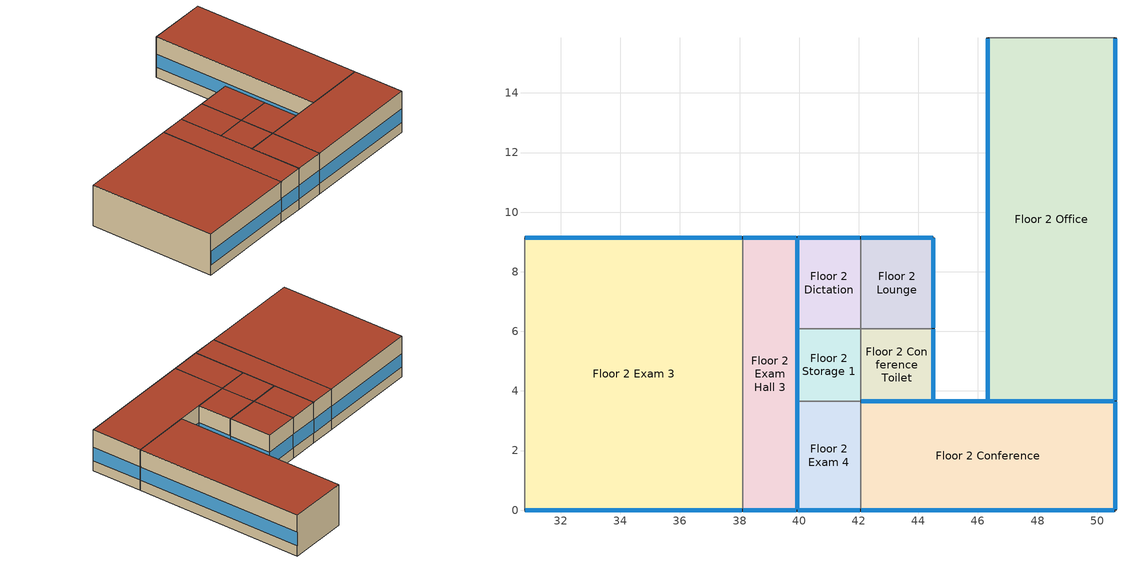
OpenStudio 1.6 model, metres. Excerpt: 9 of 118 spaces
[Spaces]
Floor 2 Lounge
 floor outside: 44.5,9.14 44.5,6.1 42.06,6.1 42.06,9.14 z3.05
 wall outside: 44.5,6.1 44.5,9.14 42.06,9.14 z3.05:6.1
 wall to Floor 2 Conference Toilet: 42.06,6.1 44.5,6.1 z3.05:6.1
 wall to Floor 2 Dictation: 42.06,9.14 42.06,6.1 z3.05:6.1
 window: 44.48,9.14 42.09,9.14 z3.81:4.82; 44.5,6.12 44.5,9.12 z3.81:4.81
 roof outside: 44.5,6.1 44.5,9.14 42.06,9.14 42.06,6.1 z6.1
Floor 2 Conference
 floor outside: 50.6,3.66 50.6,0 42.06,0 42.06,3.66 z3.05
 wall outside: 42.06,0 50.6,0 50.6,3.66 42.06,3.66 z3.05:6.1
 wall to Floor 2 Exam 4: 42.06,3.66 42.06,0 z3.05:6.1
 window: 50.57,3.66 42.09,3.66 / 42.09,0 50.57,0 z3.81:4.8; 50.6,0.03 50.6,3.63 z3.81:4.81
 roof outside: 50.6,0 50.6,3.66 42.06,3.66 42.06,0 z6.1
Floor 2 Office
 floor outside: 50.6,15.85 50.6,3.66 46.33,3.66 46.33,15.85 z3.05
 wall outside: 46.33,15.85 46.33,3.66 50.6,3.66 50.6,15.85 z3.05:6.1
 wall to Floor 2 Utility: 50.6,15.85 46.33,15.85 z3.05:6.1
 window: 46.33,15.82 46.33,3.68 / 50.6,3.68 50.6,15.82 z3.81:4.8; 46.36,3.66 50.57,3.66 z3.81:4.81
 roof outside: 50.6,3.66 50.6,15.85 46.33,15.85 46.33,3.66 z6.1
Floor 2 Exam 4
 floor outside: 42.06,3.66 42.06,0 39.93,0 39.93,3.66 z3.05
 wall outside: 39.93,3.66 39.93,0 42.06,0 z3.05:6.1
 wall to Floor 2 Storage 1: 42.06,3.66 39.93,3.66 z3.05:6.1
 window: 39.95,0 42.04,0 z3.81:4.82; 39.93,3.63 39.93,0.03 z3.81:4.81
 roof outside: 42.06,0 42.06,3.66 39.93,3.66 39.93,0 z6.1
Floor 2 Exam Hall 3
 floor outside: 39.93,9.14 39.93,0 38.1,0 38.1,9.14 z3.05
 wall outside: 38.1,0 39.93,0 39.93,9.14 38.1,9.14 z3.05:6.1
 wall to Floor 2 Exam 3: 38.1,9.14 38.1,0 z3.05:6.1
 window: 38.13,0 39.9,0 / 39.9,9.14 38.13,9.14 z3.81:4.82; 39.93,0.03 39.93,9.12 z3.81:4.8
 roof outside: 39.93,0 39.93,9.14 38.1,9.14 38.1,0 z6.1
Floor 2 Dictation
 floor outside: 42.06,9.14 42.06,6.1 39.93,6.1 39.93,9.14 z3.05
 wall outside: 42.06,9.14 39.93,9.14 39.93,6.1 z3.05:6.1
 wall to Floor 2 Storage 1: 39.93,6.1 42.06,6.1 z3.05:6.1
 window: 42.04,9.14 39.95,9.14 z3.81:4.82; 39.93,9.12 39.93,6.12 z3.81:4.81
 roof outside: 42.06,6.1 42.06,9.14 39.93,9.14 39.93,6.1 z6.1
Floor 2 Exam 3
 floor outside: 38.1,9.14 38.1,0 30.78,0 30.78,9.14 z3.05
 wall outside: 30.78,0 38.1,0 / 38.1,9.14 30.78,9.14 z3.05:6.1
 wall to Floor 2 Exam Hall 2: 30.78,9.14 30.78,0 z3.05:6.1
 window: 30.81,0 38.07,0 / 38.07,9.14 30.81,9.14 z3.81:4.8
 roof outside: 38.1,0 38.1,9.14 30.78,9.14 30.78,0 z6.1
Floor 2 Storage 1
 floor outside: 42.06,6.1 42.06,3.66 39.93,3.66 39.93,6.1 z3.05
 wall outside: 39.93,6.1 39.93,3.66 z3.05:6.1
 wall to Floor 2 Conference Toilet: 42.06,3.66 42.06,6.1 z3.05:6.1
 window: 39.93,6.07 39.93,3.68 z3.81:4.82
 roof outside: 42.06,3.66 42.06,6.1 39.93,6.1 39.93,3.66 z6.1
Floor 2 Conference Toilet
 floor outside: 44.5,6.1 44.5,3.66 42.06,3.66 42.06,6.1 z3.05
 wall outside: 42.06,3.66 44.5,3.66 44.5,6.1 z3.05:6.1
 window: 44.5,3.68 44.5,6.07 / 42.09,3.66 44.48,3.66 z3.81:4.82
 roof outside: 44.5,3.66 44.5,6.1 42.06,6.1 42.06,3.66 z6.1
[Sizing:Zone] Zone Cooling Design Supply Air Humidity Ratio {kg-H2O/kg-air}=0.0085; Zone Heating Design Supply Air Humidity Ratio {kg-H2O/kg-air}=0.008; Heating Design Air Flow Method=DesignDay
Name | Zone Cooling Design Supply Air Temperature {C} | Zone Heating Design Supply Air Temperature {C} | Cooling Design Air Flow Method | Cooling Minimum Air Flow {m3/s}
Floor 3 Treatment Thermal Zone | 12.8 | 40 | DesignDayWithLimit | 0.224647
Floor 1 Office Thermal Zone; Floor 1 Dressing Room Thermal Zone; Floor 1 Sterile Hall Thermal Zone; Floor 1 Nurse Hall Thermal Zone; Floor 1 Locker Room Hall Thermal Zone; Floor 1 Vestibule Thermal Zone; Floor 1 IT Room Thermal Zone; Floor 1 Lobby Hall Thermal Zone; Floor 1 Lobby Thermal Zone; Floor 1 Reception Thermal Zone; Floor 1 Cafe Thermal Zone; Floor 1 Humid Thermal Zone; Floor 1 Scrub Thermal Zone; Floor 1 Bio Haz Thermal Zone; Floor 1 Lounge Thermal Zone; Floor 1 Med Gas Thermal Zone; Floor 1 Dictation Thermal Zone; Floor 1 MRI Hall Thermal Zone; Floor 1 Nurse Station Thermal Zone; Floor 1 Locker Room Thermal Zone; Floor 1 Scheduling Thermal Zone; Floor 1 Nourishment Thermal Zone; Floor 1 Reception Hall Thermal Zone; Floor 1 Pre-Op Hall Thermal Zone; Floor 1 Sub-Sterile Thermal Zone; Floor 1 IT Hall Thermal Zone; Floor 1 Utility Hall Thermal Zone; Floor 1 Sterile Storage Thermal Zone | 11.1 | 40 | DesignDayWithLimit
Floor 1 Clean Work Thermal Zone | 11.1 | 40 | DesignDayWithLimit | 0.051914
Floor 1 Operating Room 3 Thermal Zone | 11.1 | 40 | DesignDayWithLimit | 0.561617
Floor 3 Mechanical Hall Thermal Zone; Floor 2 Exam Hall 1 Thermal Zone; Floor 3 Office Hall Thermal Zone; Floor 2 Work Thermal Zone; Floor 3 Dressing Room Thermal Zone; Floor 2 Scheduling 2 Thermal Zone; Floor 2 Exam Hall 4 Thermal Zone; Floor 2 Lounge Thermal Zone; Floor 2 Conference Thermal Zone; Floor 2 Exam Hall 6 Thermal Zone; Floor 3 Lounge Thermal Zone; Floor 2 Exam Hall 5 Thermal Zone; Floor 2 Scheduling 1 Thermal Zone; Floor 2 Dictation Thermal Zone; Floor 2 Office Hall Thermal Zone; Floor 2 Reception Thermal Zone; Floor 3 Elevator Hall Thermal Zone; Floor 2 Nurse Station 2 Thermal Zone; Floor 3 Locker Thermal Zone; Floor 3 Humid Thermal Zone; Floor 2 Nurse Station 1 Thermal Zone; Floor 2 Exam Hall 3 Thermal Zone; Floor 2 Reception Hall Thermal Zone; Floor 2 Exam Hall 2 Thermal Zone; Floor 2 Work Hall Thermal Zone | 12.8 | 40 | DesignDayWithLimit
Floor 3 Office Thermal Zone; Floor 3 Work Thermal Zone; Floor 2 Office Thermal Zone | 12.8 | 50 | DesignDayWithLimit
Floor 1 Operating Room 1 Thermal Zone | 11.1 | 40 | DesignDayWithLimit | 0.54274
Floor 2 Exam 6 Thermal Zone | 12.8 | 50 | DesignDayWithLimit | 0.106188
Floor 1 Storage Thermal Zone; Floor 1 Electrical Room Thermal Zone; SW Stair Thermal Zone; NW Elevator Thermal Zone; Floor 2 Reception Toilet Thermal Zone; Floor 2 Janitor Thermal Zone; Floor 3 Storage 2 Thermal Zone; Floor 3 Mechanical Thermal Zone; Floor 3 Physical Therapy Toilet Thermal Zone; Floor 1 Nurse Toilet Thermal Zone; Floor 1 Utility Room Thermal Zone; Floor 1 Pre-Op Toilet Thermal Zone; Floor 1 MRI Toilet Thermal Zone; Floor 2 Storage 1 Thermal Zone; Floor 1 Utility Janitor Thermal Zone; Floor 3 Janitor Thermal Zone; NE Stair Thermal Zone; NW Stair Thermal Zone; Floor 2 Work Toilet Thermal Zone; Floor 3 Undeveloped 1 Thermal Zone; Floor 1 Elevator Pump Room Thermal Zone; Floor 1 Nurse Janitor Thermal Zone; Floor 2 Utility Thermal Zone; Floor 3 Lounge Toilet Thermal Zone; Floor 1 Lobby Toilet Thermal Zone; Floor 2 Storage 2 Thermal Zone; Floor 3 Office Toilet Thermal Zone; Floor 3 Undeveloped 2 Thermal Zone; Floor 2 Storage 3 Thermal Zone; Floor 3 Utility Thermal Zone; Floor 2 Conference Toilet Thermal Zone; Floor 3 Storage 1 Thermal Zone | 14 | 40 | DesignDay
Floor 1 Recovery Room Thermal Zone | 11.1 | 40 | DesignDayWithLimit | 0.254852
Floor 1 Operating Room 2 Thermal Zone | 11.1 | 40 | DesignDayWithLimit | 0.566337
Floor 1 Soil Hold Thermal Zone | 11.1 | 40 | DesignDayWithLimit | 0.044048
Floor 2 Exam 7 Thermal Zone | 12.8 | 40 | DesignDayWithLimit | 0.373782
Floor 2 Exam 1 Thermal Zone | 12.8 | 50 | DesignDayWithLimit | 0.169901
Floor 2 X-Ray Thermal Zone | 12.8 | 40 | DesignDayWithLimit | 0.424753
Floor 1 Soil Thermal Zone | 11.1 | 40 | DesignDayWithLimit | 0.099109
Floor 1 PACU Thermal Zone | 11.1 | 40 | DesignDayWithLimit | 0.05097
Floor 1 Clean Thermal Zone | 11.1 | 40 | DesignDayWithLimit | 0.039644
Floor 2 Exam 9 Thermal Zone | 12.8 | 40 | DesignDayWithLimit | 0.186891
Floor 1 Soil Work Thermal Zone; Floor 1 Step Down Thermal Zone | 11.1 | 40 | DesignDayWithLimit | 0.141584
Floor 1 MRI Control Room Thermal Zone | 11.1 | 40 | DesignDayWithLimit | 0.079287
Floor 2 Exam 3 Thermal Zone | 12.8 | 40 | DesignDayWithLimit | 0.339802
Floor 1 MRI Room Thermal Zone | 11.1 | 40 | DesignDayWithLimit | 0.207657
Floor 2 Exam 4 Thermal Zone | 12.8 | 40 | DesignDayWithLimit | 0.039644
Floor 2 Exam 8 Thermal Zone | 12.8 | 50 | DesignDayWithLimit | 0.127426
Floor 3 Physical Therapy 2 Thermal Zone | 12.8 | 40 | DesignDayWithLimit | 0.279393
Floor 1 Pre-Op Room 2 Thermal Zone | 11.1 | 40 | DesignDayWithLimit | 0.159518
Floor 2 Exam 5 Thermal Zone | 12.8 | 40 | DesignDayWithLimit | 0.165182
Floor 2 Exam 2 Thermal Zone | 12.8 | 40 | DesignDayWithLimit | 0.254852
Floor 1 Anesthesia Thermal Zone | 11.1 | 40 | DesignDayWithLimit | 0.06796
Floor 3 Physical Therapy 1 Thermal Zone | 12.8 | 40 | DesignDayWithLimit | 0.613532
Floor 1 Procedure Room Thermal Zone | 11.1 | 40 | DesignDayWithLimit | 0.336263
Floor 1 Pre-Op Room 1 Thermal Zone | 11.1 | 40 | DesignDayWithLimit | 0.089198
